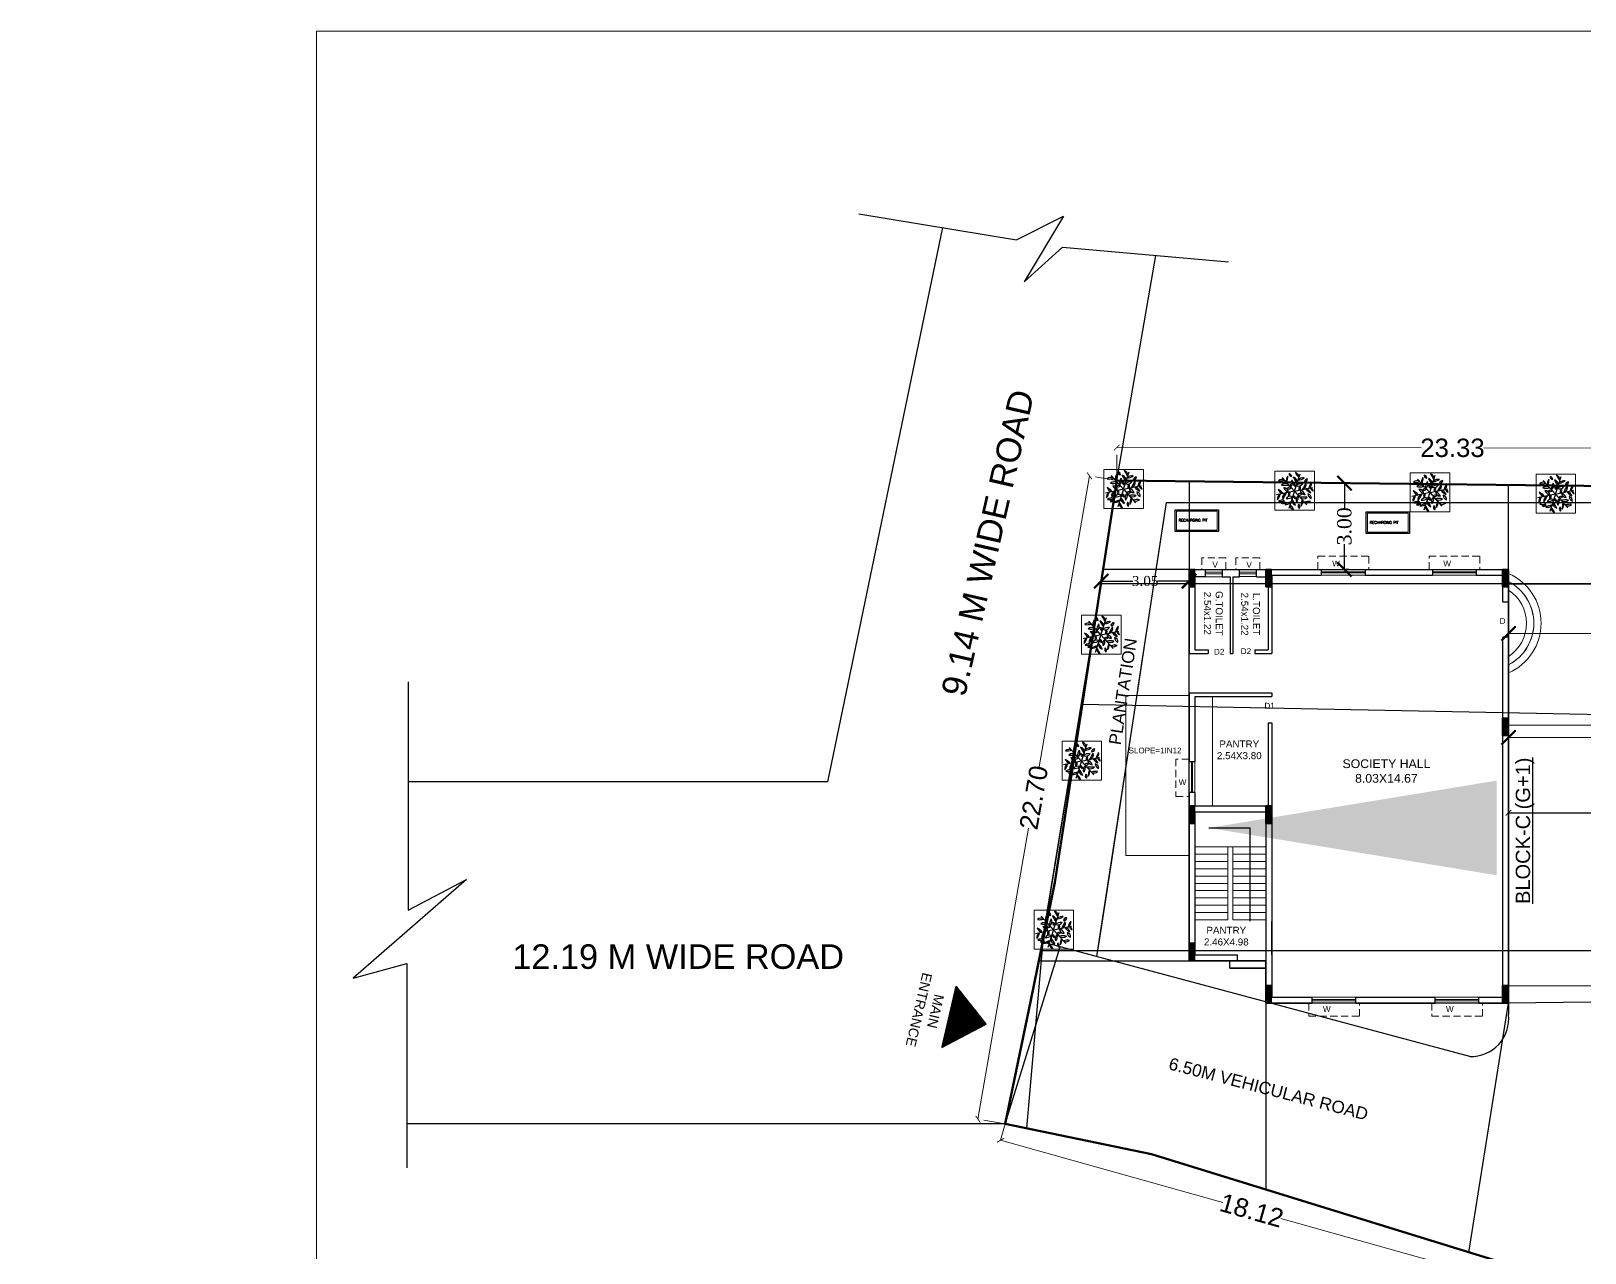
# Model space of a CAD drawing. Header units: metres. Extents: x 0 to 63445, y 32361 to 32804.
# Drawn here: x 62924 to 62978, y 32762 to 32804.5 of the extents above; entities that cross this region are included whole.
import ezdxf

# ---------------------------------------------------------------- set-up
doc = ezdxf.new("R2010")
doc.units = ezdxf.units.M
doc.header["$MEASUREMENT"] = 0
doc.header["$PDMODE"] = 34
doc.header["$PDSIZE"] = -10
for name, pattern in [('CONTINULUS', [0]), ('DASHED2', [0.375, 0.25, -0.125]), ('HIDDEN', [9.525, 6.35, -3.175])]:
    doc.linetypes.add(name, pattern=pattern)
doc.layers.get('0').update_dxf_attribs({"lineweight": 25})
for name, color, linetype, plot in [('BLK_1_LVL_0_SIDE_SETBACK1', 171, 'Continuous', False), ('BLK_2_LVL_0_SIDE_SETBACK1', 171, 'Continuous', False), ('BLK_3_COVERED_AREA', 140, 'Continuous', False), ('BLK_3_LVL_0_BLDG_FOOT_PRINT', 14, 'Continuous', False), ('BLK_3_LVL_0_FRONT_SETBACK', 2, 'Continuous', False), ('BLK_3_LVL_0_REAR_SETBACK', 11, 'Continuous', False), ('BLK_3_LVL_0_SIDE_SETBACK1', 171, 'Continuous', False), ('SITE_COMPONENTS', 7, 'Continuous', False)]:
    doc.layers.add(name, color=color, linetype=linetype, plot=plot)
for name, color, linetype, lineweight in [('BLK_1_PLANTATION_GREENSTRIP', 7, 'Continuous', 0), ('BLK_3_DA_RAMP_1', 7, 'Continuous', 0), ('BLK_3_FIRE_TENDER_MOVEMENT', 7, 'Continuous', 0), ('COLUMN', 1, 'Continuous', 30), ('DIM', 56, 'Continuous', 20), ('DIMENSION', 3, 'Continuous', 18), ('DIST_BETWEEN_BLK_1_BLK_3', 7, 'Continuous', 0), ('DIST_BETWEEN_BLK_2_BLK_3', 7, 'Continuous', 0), ('elev', 252, 'Continuous', 20), ('ELEVATION', 142, 'Continuous', 9), ('FUR', 32, 'Continuous', 15), ('PLANTATION_TREECOVER', 7, 'Continuous', 0), ('PLOT_BOUNDARY', 3, 'Continuous', 30), ('site', 15, 'Continuous', 50), ('STEPS', 114, 'Continuous', 20), ('TEXT-2', 65, 'Continuous', 18), ('wall', 7, 'Continuous', 30), ('window', 154, 'Continuous', 9)]:
    doc.layers.add(name, color=color, linetype=linetype, lineweight=lineweight)
doc.layers.add('BLK_3_LVL_0_SIDE_SETBACK2', color=7, linetype='Continuous', true_color=0x00cc33, plot=False)
doc.layers.add('text', color=65, linetype='Continuous')
doc.layers.add('TREE', color=94, linetype='Continuous')
doc.styles.add('6COMP', font='romant.shx')
doc.styles.add('Arial', font='arial.ttf', dxfattribs={"height": 0.2})
doc.styles.add('AutoDCRFont', font='arial.ttf')
doc.styles.add('small int', font='arial.ttf', dxfattribs={"height": 18})
doc.styles.get("Standard").update_dxf_attribs({"font": 'arial.ttf', "height": 0.4})
doc.styles.add('TNR', font='times.ttf', dxfattribs={"height": 0.5})
doc.dimstyles.new('ARCHANA', dxfattribs={"dimscale": 0, "dimtxt": 0.5, "dimasz": 0.5, "dimexe": 0, "dimexo": 0, "dimgap": 0, "dimtad": 0, "dimzin": 0, "dimdsep": 46, "dimtxsty": 'TNR', "dimblk": 'ARCHTICK', "dimcen": 0.09, "dimclrd": 36, "dimclre": 36, "dimclrt": 7, "dimadec": 0, "dimazin": 0, "dimtfac": 1, "dimtofl": 0, "dimtmove": 0, "dimatfit": 3, "dimldrblk": 'ARCHTICK', "dimfxl": 1, "dimfrac": 2, "dimtolj": 1, "dimtzin": 0, "dimlwd": -1, "dimlwe": -1, "dimarcsym": 0})
doc.dimstyles.new('STD', dxfattribs={"dimtxt": 10, "dimasz": 10, "dimexe": 0, "dimexo": 0, "dimgap": 0.09, "dimtad": 0, "dimdec": 0, "dimzin": 0, "dimdsep": 46, "dimlunit": 4, "dimtxsty": 'small int', "dimcen": 0.09, "dimclrd": 75, "dimclre": 75, "dimadec": 0, "dimazin": 0, "dimtfac": 1, "dimtdec": 0, "dimtofl": 0, "dimtmove": 0, "dimatfit": 3, "dimfxl": 1, "dimtolj": 1, "dimtzin": 0, "dimarcsym": 0})

# ---------------------------------------------------------------- blocks, each defined once
blk = doc.blocks.new('_ArchTick')
at = {"color": 0, "linetype": 'ByBlock', "const_width": 0.15}
blk.add_lwpolyline([(-0.5, -0.5), (0.5, 0.5)], dxfattribs=at)
blk = doc.blocks.new('*D55')
at = {"layer": 'Defpoints', "color": 0, "ltscale": 0.5, "transparency": 16777216}
for p in [(62969.633, 32788.757), (62969.784, 32788.757), (62969.784, 32785.76)]:
    blk.add_point(p, dxfattribs=at)
at = {"layer": 'wall', "color": 36, "ltscale": 0.5, "transparency": 16777216}
for p, q in [((62969.784, 32788.757), (62969.633, 32788.757)), ((62969.633, 32788.757), (62969.633, 32787.876)), ((62969.633, 32785.76), (62969.633, 32786.641)), ((62969.784, 32785.76), (62969.633, 32785.76))]:
    blk.add_line(p, q, dxfattribs=at)
at = {"layer": 'wall', "color": 36, "ltscale": 0.5, "transparency": 16777216, "xscale": 0.5, "yscale": 0.5, "zscale": 0.5}
for p, rotation in [((62969.633, 32788.757), 90), ((62969.633, 32785.76), 270)]:
    blk.add_blockref('_ArchTick', p, dxfattribs=dict(at, rotation=rotation))
at = {"layer": 'wall', "color": 7, "ltscale": 0.5, "transparency": 16777216, "insert": (62969.633, 32787.259), "char_height": 0.5, "attachment_point": 5, "rotation": 90, "style": 'TNR'}
blk.add_mtext('\\A1;3.00', dxfattribs=at)
blk = doc.blocks.new('*D56')
at = {"layer": 'Defpoints', "color": 0, "ltscale": 0.5, "transparency": 16777216}
for p in [(62964.234, 32785.76), (62961.184, 32785.354), (62961.184, 32785.354)]:
    blk.add_point(p, dxfattribs=at)
at = {"layer": 'wall', "color": 36, "ltscale": 0.5, "transparency": 16777216}
for p, q in [((62964.234, 32785.76), (62964.234, 32785.354)), ((62961.184, 32785.354), (62962.284, 32785.354)), ((62964.234, 32785.354), (62963.134, 32785.354))]:
    blk.add_line(p, q, dxfattribs=at)
at = {"layer": 'wall', "color": 36, "ltscale": 0.5, "transparency": 16777216, "xscale": 0.5, "yscale": 0.5, "zscale": 0.5, "rotation": 180}
blk.add_blockref('_ArchTick', (62961.184, 32785.354), dxfattribs=at)
at = {"layer": 'wall', "color": 36, "ltscale": 0.5, "transparency": 16777216, "xscale": 0.5, "yscale": 0.5, "zscale": 0.5}
blk.add_blockref('_ArchTick', (62964.234, 32785.354), dxfattribs=at)
at = {"layer": 'wall', "color": 7, "ltscale": 0.5, "transparency": 16777216, "insert": (62962.709, 32785.354), "char_height": 0.5, "attachment_point": 5, "style": 'TNR'}
blk.add_mtext('\\A1;{\\H0.7x;3.05}', dxfattribs=at)
blk = doc.blocks.new('*D61')
at = {"layer": 'Defpoints', "color": 0, "ltscale": 0.5, "transparency": 16777216}
for p in [(62975.334, 32777.303), (62975.334, 32776.576), (62983.365, 32776.576)]:
    blk.add_point(p, dxfattribs=at)
at = {"layer": 'wall', "color": 36, "ltscale": 0.5, "transparency": 16777216}
for p, q in [((62975.334, 32776.576), (62975.334, 32777.303)), ((62975.334, 32777.303), (62978.757, 32777.303)), ((62983.365, 32777.303), (62979.943, 32777.303)), ((62983.365, 32776.576), (62983.365, 32777.303))]:
    blk.add_line(p, q, dxfattribs=at)
at = {"layer": 'wall', "color": 36, "ltscale": 0.5, "transparency": 16777216, "xscale": 0.2, "yscale": 0.2, "zscale": 0.2, "rotation": 180}
blk.add_blockref('_ArchTick', (62975.334, 32777.303), dxfattribs=at)
at = {"layer": 'wall', "color": 36, "ltscale": 0.5, "transparency": 16777216, "xscale": 0.2, "yscale": 0.2, "zscale": 0.2}
blk.add_blockref('_ArchTick', (62983.365, 32777.303), dxfattribs=at)
at = {"layer": 'wall', "color": 7, "ltscale": 0.5, "transparency": 16777216, "insert": (62979.35, 32777.303), "char_height": 0.5, "attachment_point": 5, "style": 'TNR'}
blk.add_mtext('\\A1;8.03', dxfattribs=at)
blk = doc.blocks.new('*D63')
at = {"layer": 'Defpoints', "color": 0, "linetype": 'HIDDEN', "ltscale": 3, "transparency": 16777216}
for p in [(62961.72, 32788.846), (62956.9, 32766.648), (62957.842, 32766.484)]:
    blk.add_point(p, dxfattribs=at)
at = {"layer": 'DIM', "ltscale": 3, "transparency": 16777216}
for p, q in [((62960.778, 32789.009), (62959.024, 32778.897)), ((62956.9, 32766.648), (62958.654, 32776.76))]:
    blk.add_line(p, q, dxfattribs=at)
at = {"layer": 'DIM', "color": 36, "linetype": 'DASHED2', "ltscale": 3, "transparency": 16777216}
for p, q in [((62961.72, 32788.846), (62960.778, 32789.009)), ((62957.842, 32766.484), (62956.9, 32766.648))]:
    blk.add_line(p, q, dxfattribs=at)
at = {"layer": 'DIM', "linetype": 'HIDDEN', "ltscale": 3, "transparency": 16777216, "xscale": 0.2, "yscale": 0.2, "zscale": 0.2}
for p, rotation in [((62960.778, 32789.009), 80.1633815072393), ((62956.9, 32766.648), 260.1633815072393)]:
    blk.add_blockref('_ArchTick', p, dxfattribs=dict(at, rotation=rotation))
at = {"layer": 'DIM', "linetype": 'HIDDEN', "ltscale": 3, "transparency": 16777216, "insert": (62958.839, 32777.829), "char_height": 0.4, "attachment_point": 5, "rotation": 80.1634}
blk.add_mtext('\\A1;{\\H1.6x;22.70}', dxfattribs=at)
blk = doc.blocks.new('*D64')
at = {"layer": 'Defpoints', "color": 0, "linetype": 'HIDDEN', "ltscale": 3, "transparency": 16777216}
for p in [(62957.842, 32766.484), (62975.295, 32761.602), (62975.136, 32761.032)]:
    blk.add_point(p, dxfattribs=at)
at = {"layer": 'DIM', "color": 36, "linetype": 'DASHED2', "ltscale": 3, "transparency": 16777216}
for p, q in [((62957.842, 32766.484), (62957.683, 32765.915)), ((62975.295, 32761.602), (62975.136, 32761.032))]:
    blk.add_line(p, q, dxfattribs=at)
at = {"layer": 'DIM', "ltscale": 3, "transparency": 16777216}
for p, q in [((62957.683, 32765.915), (62965.402, 32763.756)), ((62975.136, 32761.032), (62967.417, 32763.192))]:
    blk.add_line(p, q, dxfattribs=at)
at = {"layer": 'DIM', "linetype": 'HIDDEN', "ltscale": 3, "transparency": 16777216, "xscale": 0.2, "yscale": 0.2, "zscale": 0.2}
for p, rotation in [((62957.683, 32765.915), 164.3714113510337), ((62975.136, 32761.032), 344.3714113510337)]:
    blk.add_blockref('_ArchTick', p, dxfattribs=dict(at, rotation=rotation))
at = {"layer": 'DIM', "linetype": 'HIDDEN', "ltscale": 3, "transparency": 16777216, "insert": (62966.409, 32763.474), "char_height": 0.4, "attachment_point": 5, "rotation": 344.3714}
blk.add_mtext('\\A1;{\\H1.6x;18.12}', dxfattribs=at)
blk = doc.blocks.new('*D79')
at = {"layer": 'Defpoints', "color": 0, "linetype": 'HIDDEN', "ltscale": 3, "transparency": 16777216}
for p in [(62961.721, 32789.995), (62961.72, 32788.846), (62985.049, 32788.589)]:
    blk.add_point(p, dxfattribs=at)
at = {"layer": 'DIM', "color": 36, "linetype": 'DASHED2', "ltscale": 3, "transparency": 16777216}
for p, q in [((62961.72, 32788.995), (62961.721, 32789.995)), ((62985.05, 32788.972), (62985.051, 32789.972))]:
    blk.add_line(p, q, dxfattribs=at)
at = {"layer": 'DIM', "ltscale": 3, "transparency": 16777216}
for p, q in [((62961.721, 32789.995), (62972.3, 32789.985)), ((62985.051, 32789.972), (62974.471, 32789.983))]:
    blk.add_line(p, q, dxfattribs=at)
at = {"layer": 'DIM', "linetype": 'HIDDEN', "ltscale": 3, "transparency": 16777216, "xscale": 0.2, "yscale": 0.2, "zscale": 0.2}
for p, rotation in [((62961.721, 32789.995), 179.9424950287205), ((62985.051, 32789.972), 359.9424950287206)]:
    blk.add_blockref('_ArchTick', p, dxfattribs=dict(at, rotation=rotation))
at = {"layer": 'DIM', "linetype": 'HIDDEN', "ltscale": 3, "transparency": 16777216, "insert": (62973.386, 32789.984), "char_height": 0.4, "attachment_point": 5, "rotation": 359.9425}
blk.add_mtext('\\A1;{\\H1.6x;23.33}', dxfattribs=at)
blk = doc.blocks.new('A$C7D115503')
at = {"layer": 'COLUMN', "ltscale": 3}
h = blk.add_hatch(dxfattribs=at)
h.set_pattern_fill('ANSI31', color=256, style=0)
h.paths.add_polyline_path([(-14.4, -11.6), (-6.4, -11.6), (-6.4, 12.4), (-14.4, 12.4)])
at = {"layer": 'COLUMN', "ltscale": 0.05}
for p, q in [((-14.4, 12.4), (-6.4, 12.4)), ((-14.4, 12.4), (-14.4, -11.6)), ((-6.4, 12.4), (-6.4, -11.6)), ((-6.4, -11.6), (-14.4, -11.6))]:
    blk.add_line(p, q, dxfattribs=at)
blk = doc.blocks.new('A$C6F0F3F3F')
at = {"layer": 'TREE'}
for points in [[(11.43, 11.79, 0), (3.61, 20.47, 0)], [(11.43, 11.79, 0), (15.03, 22.9, 0)], [(11.43, 11.79, 0), (0, 9.36, 0)], [(11.43, 11.79, 0), (7.82, 0.68, 0)], [(11.43, 11.79, 0), (22.85, 14.22, 0)], [(11.43, 11.79, 0), (19.25, 3.11, 0)]]:
    blk.add_polyline3d(points, dxfattribs=at)
for centre, radius, start, end in [((11.12, 18.41), 4.91, 143.35211, 190.99654), ((-1.26, 20.59), 8.47, 338.19701, 5.08663), ((9.76, 22.83), 1.77, 176.54268, 264.47225), ((7.67, 21.03), 1.93, 0.90767, 80.10727), ((27.78, 28.31), 18.68, 203.81129, 217.50029), ((9.89, 17.6), 3.27, 347.27018, 75.71881), ((19.33, 26.48), 7.79, 200.38785, 229.06321), ((11.02, 20.65), 3.28, 359.75003, 72.04971), ((17.01, 15.37), 4.91, 83.35211, 130.99654), ((12.71, 27.17), 8.47, 278.19701, 305.08663), ((-2.54, 5.21), 8.47, 38.19701, 65.08663), ((5.54, 14.84), 4.91, 203.35211, 250.99654), ((3.43, 16), 3.28, 59.75003, 132.04971), ((2.53, 26.11), 7.79, 260.38785, 289.06321), ((5.62, 13.36), 3.27, 47.27018, 135.71881), ((5.3, 34.22), 18.68, 263.81129, 277.50029), ((7.16, 7.55), 3.27, 107.27018, 195.71881), ((-11.06, 17.69), 18.68, 323.81129, 337.50029), ((4.56, 10.87), 3.18, 2.47293, 88.61454), ((10.27, 16.69), 6.23, 205.15265, 245.93482), ((8.46, 12.36), 1.93, 60.90767, 140.10727), ((7.95, 15.07), 1.77, 236.54268, 324.47225), ((9.45, 9.5), 1.93, 120.90767, 200.10727), ((6.85, 10.42), 1.77, 296.54268, 24.47225), ((15.09, 15.24), 6.23, 145.15265, 185.93482), ((7.19, 17.28), 3.18, 302.47293, 28.61454), ((12.53, 16.44), 1.77, 176.54268, 264.47225), ((10.44, 14.65), 1.93, 0.90767, 80.10727), ((16.25, 10.34), 6.23, 85.15265, 125.93482), ((14.06, 18.2), 3.18, 242.47293, 328.61454), ((14.9, 8.51), 1.77, 56.54268, 144.47225), ((14.4, 11.22), 1.93, 240.90767, 320.10727), ((16.01, 13.16), 1.77, 116.54268, 204.47225), ((13.41, 14.08), 1.93, 300.90767, 20.10727), ((12.58, 6.89), 6.23, 25.15265, 65.93482), ((18.29, 12.71), 3.18, 182.47293, 268.61454), ((15.69, 16.03), 3.27, 287.27018, 15.71881), ((33.91, 5.89), 18.68, 143.81129, 157.50029), ((17.97, 19.6), 1.81, 262.86392, 358.57818), ((19.84, 17.43), 2.13, 91.70154, 169.74057), ((25.39, 18.37), 8.47, 218.19701, 245.08663), ((17.32, 8.74), 4.91, 23.35211, 70.99654), ((19.55, 7.58), 2.59, 350.70899, 79.10644), ((23.1, 10.05), 3.05, 178.65709, 251.15834), ((28.28, 12.33), 7.79, 140.38785, 169.06321), ((19.07, 16.61), 3.28, 299.75003, 12.04971), ((24.57, 14.82), 3.16, 196.02384, 246.01087), ((20.58, 11.34), 2.77, 12.22333, 69.81138), ((3.95, 7.01), 3.28, 119.75003, 192.04971), ((-5.26, 11.29), 7.79, 320.38785, 349.06321), ((3.55, 2.89), 3.28, 59.75003, 132.04971), ((2.66, 13), 7.79, 260.38785, 289.06321), ((4.95, 1.52), 3.16, 76.02384, 126.01087), ((3.94, 6.72), 2.77, 252.22333, 309.81138), ((10.14, -3.59), 8.47, 98.19701, 125.08663), ((5.84, 8.21), 4.91, 263.35211, 310.99654), ((8.79, 5.38), 3.18, 62.47293, 148.61454), ((6.61, 13.24), 6.23, 265.15265, 305.93482), ((11.84, 3.12), 3.28, 179.75003, 252.04971), ((3.53, -2.71), 7.79, 20.38785, 49.06321), ((12.97, 5.98), 3.27, 167.27018, 255.71881), ((-4.93, -4.73), 18.68, 23.81129, 37.50029), ((10.32, 7.14), 1.77, 356.54268, 84.47225), ((12.42, 8.93), 1.93, 180.90767, 260.10727), ((15.66, 6.3), 3.18, 122.47293, 208.61454), ((7.76, 8.34), 6.23, 325.15265, 5.93482), ((15.58, 2.45), 1.81, 142.86392, 238.57818), ((12.76, 1.91), 2.13, 331.70154, 49.74057), ((17.23, 10.22), 3.27, 227.27018, 315.71881), ((17.56, -10.64), 18.68, 83.81129, 97.50029), ((24.11, 2.99), 8.47, 158.19701, 185.08663), ((11.73, 5.17), 4.91, 323.35211, 10.99654), ((19.43, 7.58), 3.28, 239.75003, 312.04971), ((20.32, -2.53), 7.79, 80.38785, 109.06321)]:
    blk.add_arc(centre, radius, start, end, dxfattribs=at)
blk = doc.blocks.new('A$C07C01A8C')
at = {"color": 8}
for points in [[(0, 0), (1.5, 0), (1.5, 0.75), (0, 0.75)], [(0.046, 0.046), (1.454, 0.046), (1.454, 0.704), (0.046, 0.704)]]:
    blk.add_lwpolyline(points, close=True, dxfattribs=at)
at = {"layer": 'text', "linetype": 'Continuous', "ltscale": 0.4, "style": '6COMP'}
blk.add_text('RECHARGING PIT', height=0.0913, dxfattribs=at).set_placement((0.122, 0.341))
blk = doc.blocks.new('*D172')
at = {"layer": 'Defpoints', "color": 0, "ltscale": 3, "transparency": 16777216}
for p in [(20.474, 32785.26), (63119.861, 32785.26), (19.643, 32772.509)]:
    blk.add_point(p, dxfattribs=at)
at = {"layer": 'DIM', "ltscale": 3, "transparency": 16777216}
for p, q in [((25.474, 32785.26), (20.474, 32785.26)), ((20.474, 32785.26), (20.474, 32779.279)), ((20.474, 32772.509), (20.474, 32778.49)), ((19.643, 32772.509), (20.474, 32772.509))]:
    blk.add_line(p, q, dxfattribs=at)
at = {"layer": 'DIM', "ltscale": 3, "transparency": 16777216, "xscale": 0.05, "yscale": 0.05, "zscale": 0.05}
for p, rotation in [((20.474, 32785.26), 90), ((20.474, 32772.509), 270)]:
    blk.add_blockref('_ArchTick', p, dxfattribs=dict(at, rotation=rotation))
at = {"layer": 'DIM', "color": 7, "ltscale": 3, "transparency": 16777216, "insert": (20.474, 32778.885), "char_height": 0.4, "attachment_point": 5, "rotation": 90}
blk.add_mtext('\\A1;{\\H0.6x;12.75}', dxfattribs=at)
blk = doc.blocks.new('*D358')
at = {"layer": 'Defpoints', "color": 0, "ltscale": 0.5, "transparency": 16777216}
for p in [(62975.334, 32779.919), (62983.365, 32776.884), (62975.334, 32775.896)]:
    blk.add_point(p, dxfattribs=at)
at = {"layer": 'DIST_BETWEEN_BLK_1_BLK_3', "color": 36, "ltscale": 0.5, "transparency": 16777216}
for p, q in [((62975.334, 32775.896), (62975.334, 32779.919)), ((62975.334, 32779.919), (62978.757, 32779.919)), ((62983.365, 32779.919), (62979.943, 32779.919)), ((62983.365, 32776.884), (62983.365, 32779.919))]:
    blk.add_line(p, q, dxfattribs=at)
at = {"layer": 'DIST_BETWEEN_BLK_1_BLK_3', "color": 36, "ltscale": 0.5, "transparency": 16777216, "xscale": 0.5, "yscale": 0.5, "zscale": 0.5, "rotation": 180}
blk.add_blockref('_ArchTick', (62975.334, 32779.919), dxfattribs=at)
at = {"layer": 'DIST_BETWEEN_BLK_1_BLK_3', "color": 36, "ltscale": 0.5, "transparency": 16777216, "xscale": 0.5, "yscale": 0.5, "zscale": 0.5}
blk.add_blockref('_ArchTick', (62983.365, 32779.919), dxfattribs=at)
at = {"layer": 'DIST_BETWEEN_BLK_1_BLK_3', "color": 7, "ltscale": 0.5, "transparency": 16777216, "insert": (62979.35, 32779.919), "char_height": 0.5, "attachment_point": 5, "style": 'TNR'}
blk.add_mtext('\\A1;8.03', dxfattribs=at)
blk = doc.blocks.new('*D480')
at = {"layer": 'Defpoints', "color": 0, "ltscale": 0.5, "transparency": 16777216}
for p in [(63099.867, 32783.536), (62975.334, 32781.958), (63099.867, 32781.958)]:
    blk.add_point(p, dxfattribs=at)
at = {"layer": 'DIST_BETWEEN_BLK_2_BLK_3', "color": 36, "ltscale": 0.5, "transparency": 16777216}
for p, q in [((62975.334, 32781.958), (62975.334, 32783.536)), ((62975.334, 32783.536), (63036.66, 32783.536)), ((63099.867, 32783.536), (63038.542, 32783.536)), ((63099.867, 32781.958), (63099.867, 32783.536))]:
    blk.add_line(p, q, dxfattribs=at)
at = {"layer": 'DIST_BETWEEN_BLK_2_BLK_3', "color": 36, "ltscale": 0.5, "transparency": 16777216, "xscale": 0.5, "yscale": 0.5, "zscale": 0.5, "rotation": 180}
blk.add_blockref('_ArchTick', (62975.334, 32783.536), dxfattribs=at)
at = {"layer": 'DIST_BETWEEN_BLK_2_BLK_3', "color": 36, "ltscale": 0.5, "transparency": 16777216, "xscale": 0.5, "yscale": 0.5, "zscale": 0.5}
blk.add_blockref('_ArchTick', (63099.867, 32783.536), dxfattribs=at)
at = {"layer": 'DIST_BETWEEN_BLK_2_BLK_3', "color": 7, "ltscale": 0.5, "transparency": 16777216, "insert": (63037.601, 32783.536), "char_height": 0.5, "attachment_point": 5, "style": 'TNR'}
blk.add_mtext('\\A1;124.53', dxfattribs=at)
blk = doc.blocks.new('*D900')
at = {"layer": 'Defpoints', "color": 0, "ltscale": 3, "transparency": 16777216}
for p in [(0.832, 32781.665), (63266.619, 32781.665), (0, 32768.914)]:
    blk.add_point(p, dxfattribs=at)
at = {"layer": 'DIM', "ltscale": 3, "transparency": 16777216}
for p, q in [((5.832, 32781.665), (0.832, 32781.665)), ((0.832, 32781.665), (0.832, 32775.684)), ((0.832, 32768.914), (0.832, 32774.895)), ((0, 32768.914), (0.832, 32768.914))]:
    blk.add_line(p, q, dxfattribs=at)
at = {"layer": 'DIM', "ltscale": 3, "transparency": 16777216, "xscale": 0.05, "yscale": 0.05, "zscale": 0.05}
for p, rotation in [((0.832, 32781.665), 90), ((0.832, 32768.914), 270)]:
    blk.add_blockref('_ArchTick', p, dxfattribs=dict(at, rotation=rotation))
at = {"layer": 'DIM', "color": 7, "ltscale": 3, "transparency": 16777216, "insert": (0.832, 32775.289), "char_height": 0.4, "attachment_point": 5, "rotation": 90}
blk.add_mtext('\\A1;{\\H0.6x;12.75}', dxfattribs=at)
blk = doc.blocks.new('*D905')
at = {"layer": 'Defpoints', "color": 0, "ltscale": 3, "transparency": 16777216}
for p in [(0.832, 32800.914), (63266.308, 32800.914), (0, 32788.163)]:
    blk.add_point(p, dxfattribs=at)
at = {"layer": 'DIM', "ltscale": 3, "transparency": 16777216}
for p, q in [((5.832, 32800.914), (0.832, 32800.914)), ((0.832, 32800.914), (0.832, 32794.933)), ((0.832, 32788.163), (0.832, 32794.144)), ((0, 32788.163), (0.832, 32788.163))]:
    blk.add_line(p, q, dxfattribs=at)
at = {"layer": 'DIM', "ltscale": 3, "transparency": 16777216, "xscale": 0.05, "yscale": 0.05, "zscale": 0.05}
for p, rotation in [((0.832, 32800.914), 90), ((0.832, 32788.163), 270)]:
    blk.add_blockref('_ArchTick', p, dxfattribs=dict(at, rotation=rotation))
at = {"layer": 'DIM', "color": 7, "ltscale": 3, "transparency": 16777216, "insert": (0.832, 32794.538), "char_height": 0.4, "attachment_point": 5, "rotation": 90}
blk.add_mtext('\\A1;{\\H0.6x;12.75}', dxfattribs=at)

msp = doc.modelspace()

# ---------------------------------------------------------------- hatches: boundary and pattern name
at = {"layer": 'wall', "ltscale": 0.05}
h = msp.add_hatch(dxfattribs=at)
h.set_pattern_fill('ANSI31', color=256, scale=1.009712, angle=-103.04395, style=0)
h.set_pattern_definition([(301.95605473, (65157.7991127, 40412.6290006), (0.0026771710079, 0.00167002836), [])])
h.paths.add_polyline_path([(62957.1899, 32769.951), (62956.1404, 32771.2738), (62956.1366, 32771.2574), (62955.6466, 32769.1422)])

# ---------------------------------------------------------------- linework, layer by layer
at = {"layer": 'BLK_1_LVL_0_SIDE_SETBACK1', "color": 171}
msp.add_lwpolyline([(62975.2952, 32761.6021), (62974.4707, 32758.6124), (62984.4846, 32758.3753), (62984.4846, 32759.9842), (62983.875, 32759.9842), (62983.875, 32761.8342), (62983.3654, 32761.8342), (62983.3654, 32775.3087), (62983.3654, 32777.1339), (62983.875, 32777.1339), (62983.875, 32778.9839), (62984.4846, 32778.9839), (62984.4846, 32780.5928), (62960.5256, 32781.0669), (62959.6416, 32775.3087), (62957.8425, 32766.4844), (62962.9238, 32765.4353), (62975.2952, 32761.6021)], close=True, dxfattribs=at)
at = {"layer": 'BLK_1_PLANTATION_GREENSTRIP', "ltscale": 0.5}
msp.add_lwpolyline([(62978.5189, 32788.0898), (62974.2449, 32788.0898), (62970.9749, 32788.0898), (62968.7664, 32788.0898), (62965.6623, 32788.0898), (62963.4539, 32788.0898), (62963.198, 32786.4225), (62962.8398, 32784.0893), (62962.4309, 32781.3953), (62961.9802, 32778.4592), (62961.5125, 32775.4127), (62961.1106, 32772.7948), (62961.0343, 32772.2979), (62959.1472, 32772.8038), (62959.6683, 32775.4822), (62960.056, 32778.0081), (62960.4345, 32780.4738), (62960.7434, 32782.4856), (62961.0656, 32784.585), (62961.4367, 32787.0023), (62961.7158, 32788.8205), (62961.7198, 32788.846), (62961.7198, 32788.846), (62964.7528, 32788.8126), (62971.1476, 32788.7421), (62976.2442, 32788.6858), (62979.7007, 32788.6477)], dxfattribs=at)
at = {"layer": 'BLK_2_LVL_0_SIDE_SETBACK1', "ltscale": 0.5}
msp.add_lwpolyline([(63102.9661, 32772.5092), (63102.9661, 32777.9703), (63101.4559, 32777.9703), (63101.4559, 32779.6976), (63099.8672, 32779.6976), (63099.8672, 32785.2604), (62961.1693, 32785.2604), (62959.0864, 32772.5092), (63102.9661, 32772.5092)], close=True, dxfattribs=at)
at = {"layer": 'BLK_3_COVERED_AREA'}
msp.add_lwpolyline([(62964.2343, 32785.76), (62975.3344, 32785.76), (62975.3344, 32770.6808), (62966.9013, 32770.6808), (62966.9014, 32771.9), (62965.6513, 32771.9), (62965.6513, 32772.154), (62964.2343, 32772.154), (62964.2343, 32785.76)], close=True, dxfattribs=at)
at = {"layer": 'BLK_3_DA_RAMP_1', "linetype": 'Continuous'}
msp.add_lwpolyline([(62962.0351, 32781.3816), (62964.2343, 32781.3816), (62964.2343, 32775.8161), (62962.0351, 32775.8161)], close=True, dxfattribs=at)
at = {"layer": 'BLK_3_FIRE_TENDER_MOVEMENT', "color": 7, "ltscale": 0.5}
msp.add_lwpolyline([(62983.3654, 32780.343), (62975.3344, 32780.343), (62975.3344, 32771.2798), (62983.3654, 32771.2798)], close=True, dxfattribs=at)
at = {"layer": 'BLK_3_LVL_0_BLDG_FOOT_PRINT', "color": 14}
msp.add_lwpolyline([(62964.2343, 32785.76), (62975.3344, 32785.76), (62975.3344, 32770.6808), (62966.9013, 32770.6808), (62966.9013, 32771.9), (62965.6512, 32771.9), (62965.6512, 32772.154), (62964.2343, 32772.154), (62964.2343, 32785.76)], close=True, dxfattribs=at)
at = {"layer": 'BLK_3_LVL_0_FRONT_SETBACK', "ltscale": 0.5}
msp.add_lwpolyline([(62966.9013, 32770.6808), (62966.9011, 32764.2029), (62973.954, 32762.0176), (62975.3344, 32770.6808), (62966.9013, 32770.6808)], close=True, dxfattribs=at)
at = {"layer": 'BLK_3_LVL_0_REAR_SETBACK', "ltscale": 0.5}
msp.add_lwpolyline([(62975.3344, 32785.76), (62975.3344, 32788.6959), (62964.2342, 32788.8183), (62964.2343, 32785.76), (62975.3344, 32785.76)], close=True, dxfattribs=at)
at = {"layer": 'BLK_3_LVL_0_SIDE_SETBACK1', "ltscale": 0.5}
msp.add_lwpolyline([(62964.2343, 32785.76), (62961.246, 32785.76), (62959.0131, 32772.1543), (62964.2343, 32772.154), (62964.2343, 32785.76)], close=True, dxfattribs=at)
at = {"layer": 'BLK_3_LVL_0_SIDE_SETBACK2', "ltscale": 0.5}
msp.add_lwpolyline([(62975.3344, 32785.2604), (63123.3638, 32785.2604), (63125.8956, 32772.5078), (62975.3344, 32770.6808), (62975.3344, 32785.2604)], close=True, dxfattribs=at)
at = {"layer": 'elev'}
msp.add_line((62965.0471, 32781.3403), (62965.0471, 32777.539), dxfattribs=at)
at = {"layer": 'ELEVATION', "ltscale": 20}
msp.add_lwpolyline([(62933.9122, 32675.9187), (63155.3584, 32675.9187), (63155.3584, 32804.4763), (62933.9122, 32804.4763)], close=True, dxfattribs=at)
at = {"layer": 'PLANTATION_TREECOVER', "color": 2, "ltscale": 0.5}
for points in [[(62961.2739, 32789.2373), (62962.6468, 32789.2373), (62962.6468, 32787.8808), (62961.2739, 32787.8808)], [(62967.2175, 32789.1718), (62968.5904, 32789.1718), (62968.5904, 32787.8152), (62967.2175, 32787.8152)], [(62971.9169, 32789.1199), (62973.2897, 32789.1199), (62973.2897, 32787.7634), (62971.9169, 32787.7634)], [(62976.2919, 32789.0717), (62977.6647, 32789.0717), (62977.6647, 32787.7152), (62976.2919, 32787.7152)], [(62960.4965, 32784.1726), (62961.8693, 32784.1726), (62961.8693, 32782.8161), (62960.4965, 32782.8161)], [(62959.8231, 32779.7858), (62961.1959, 32779.7858), (62961.1959, 32778.4293), (62959.8231, 32778.4293)], [(62958.8506, 32773.9174), (62960.2234, 32773.9174), (62960.2234, 32772.5609), (62958.8506, 32772.5609)]]:
    msp.add_lwpolyline(points, close=True, dxfattribs=at)
at = {"layer": 'PLOT_BOUNDARY', "linetype": 'CONTINULUS', "ltscale": 0.05}
msp.add_lwpolyline([(62980.8627, 32751.085), (62977.7054, 32751.5805), (62972.7461, 32752.3588), (62975.2952, 32761.6021), (62962.9238, 32765.4353), (62957.8425, 32766.4844), (62959.1531, 32772.8323), (62959.6045, 32775.0666), (62959.95, 32777.3172), (62961.7198, 32788.846), (62961.7198, 32788.846), (62969.8074, 32788.7568), (62975.917, 32788.6894), (62978.8456, 32788.6571)], dxfattribs=at)
at = {"layer": 'site', "lineweight": 60}
msp.add_lwpolyline([(63056.9716, 32749.1523), (63031.4536, 32749.1805), (63015.2506, 32749.1805), (62998.1526, 32749.33), (62989.5683, 32749.7189), (62981.1572, 32751.0388), (62972.7461, 32752.3588), (62973.877, 32757.0249), (62975.2952, 32761.6021), (62968.9659, 32763.5632), (62962.9238, 32765.4353), (62957.8425, 32766.4844), (62958.7306, 32770.7858), (62959.5756, 32774.8788), (62960.6477, 32781.8624), (62961.7198, 32788.846), (62985.0492, 32788.5887), (63006.7382, 32788.5887), (63025.8201, 32788.456), (63038.9275, 32788.5365), (63050.5935, 32788.6172), (63062.2607, 32788.698)], dxfattribs=at)
at = {"layer": 'SITE_COMPONENTS', "color": 1, "linetype": 'CONTINULUS', "ltscale": 0.05}
for points in [[(62963.7538, 32787.8322), (62965.2538, 32787.8322), (62965.2538, 32787.0822), (62963.7538, 32787.0822)], [(62970.3929, 32787.7578), (62971.8929, 32787.7578), (62971.8929, 32787.0078), (62970.3929, 32787.0078)]]:
    msp.add_lwpolyline(points, close=True, dxfattribs=at)
at = {"layer": 'STEPS'}
for p, q in [((62964.4375, 32776.1165), (62966.9013, 32776.1165)), ((62965.5805, 32776.1165), (62965.5805, 32773.5765)), ((62965.7583, 32776.1165), (62965.7583, 32773.5765)), ((62964.4375, 32775.8625), (62965.5805, 32775.8625)), ((62964.4375, 32775.6085), (62965.5805, 32775.6085)), ((62965.7583, 32775.8625), (62966.9013, 32775.8625)), ((62965.7583, 32775.6085), (62966.9013, 32775.6085)), ((62964.4375, 32775.3545), (62965.5805, 32775.3545)), ((62964.4375, 32775.1005), (62965.5805, 32775.1005)), ((62965.7583, 32775.3545), (62966.9013, 32775.3545)), ((62965.7583, 32775.1005), (62966.9013, 32775.1005)), ((62964.4375, 32774.8465), (62965.5805, 32774.8465)), ((62964.4375, 32774.5925), (62965.5805, 32774.5925)), ((62965.7583, 32774.8465), (62966.9013, 32774.8465)), ((62965.7583, 32774.5925), (62966.9013, 32774.5925)), ((62964.4375, 32774.3385), (62965.5805, 32774.3385)), ((62964.4375, 32774.0845), (62965.5805, 32774.0845)), ((62964.4375, 32773.8305), (62965.5805, 32773.8305)), ((62965.7583, 32774.3385), (62966.9013, 32774.3385)), ((62965.7583, 32774.0845), (62966.9013, 32774.0845)), ((62965.7583, 32773.8305), (62966.9013, 32773.8305)), ((62964.4375, 32773.5765), (62965.5805, 32773.5765)), ((62965.7583, 32773.5765), (62966.9013, 32773.5765))]:
    msp.add_line(p, q, dxfattribs=at)
for radius, start, end in [(1.8874, 293.61715, 66.38285), (1.6334, 297.57592, 62.42408), (1.6334, 303.24143, 56.75857), (1.3794, 303.24143, 56.75857)]:
    msp.add_arc((62974.5782, 32783.8901), radius, start, end, dxfattribs=at)
at = {"layer": 'wall', "ltscale": 0.5}
for p, q in [((62952.759, 32798.127), (62958.2404, 32797.2144)), ((62951.6824, 32778.3706), (62955.6751, 32797.6415)), ((62958.2404, 32797.2144), (62959.8667, 32798.0365)), ((62959.8667, 32798.0365), (62958.5021, 32795.759)), ((62958.5021, 32795.759), (62959.8321, 32796.9668)), ((62959.8321, 32796.9668), (62965.6009, 32796.4491)), ((62961.7198, 32788.846), (62963.0773, 32796.6756)), ((62963.4539, 32788.0898), (63046.7116, 32788.0898)), ((62964.2343, 32785.76), (62964.8045, 32785.76)), ((62937.0959, 32781.8466), (62937.0959, 32773.9193)), ((62951.6824, 32778.3706), (62937.0959, 32778.3706)), ((62939.1288, 32774.9757), (62935.1947, 32771.5528)), ((62937.0959, 32773.9193), (62939.1288, 32774.9757)), ((62959.1531, 32772.8323), (62958.5899, 32766.3301)), ((62957.8425, 32766.4844), (62959.757, 32772.6404)), ((62935.1947, 32771.5528), (62937.056, 32772.0599)), ((62937.056, 32772.0599), (62937.056, 32764.9605)), ((62957.8425, 32766.4844), (62937.056, 32766.4844))]:
    msp.add_line(p, q, dxfattribs=at)
at = {"layer": 'wall'}
for p, q in [((62962.4554, 32781.5849), (62963.4539, 32788.0898)), ((62964.2343, 32785.76), (62964.2343, 32782.8389)), ((62965.3016, 32785.76), (62965.9864, 32785.76)), ((62966.1642, 32785.76), (62966.8505, 32785.76)), ((62966.8505, 32785.76), (62968.8282, 32785.76)), ((62970.3522, 32785.76), (62972.6888, 32785.76)), ((62974.2128, 32785.76), (62975.3344, 32785.76)), ((62975.3344, 32784.6264), (62975.3344, 32785.76)), ((62964.4375, 32785.506), (62964.4375, 32782.9659)), ((62965.3942, 32785.506), (62965.6567, 32785.506)), ((62965.6567, 32785.506), (62965.6567, 32782.8389)), ((62965.7583, 32785.506), (62965.7583, 32782.8389)), ((62965.7583, 32785.506), (62965.9888, 32785.506)), ((62966.9775, 32785.506), (62966.9775, 32782.9659)), ((62967.1045, 32785.5568), (62967.1045, 32782.8389)), ((62967.1045, 32785.5568), (62968.8282, 32785.5568)), ((62970.3522, 32785.5568), (62972.6888, 32785.5568)), ((62974.2128, 32785.5568), (62975.1312, 32785.5568)), ((62975.1312, 32784.6264), (62975.1312, 32785.5568)), ((62975.3344, 32784.6264), (62975.1312, 32784.6264)), ((62975.1312, 32770.884), (62975.1312, 32783.4072)), ((62975.3344, 32783.4072), (62975.1312, 32783.4072)), ((62975.3344, 32770.6808), (62975.3344, 32783.4072)), ((62964.2343, 32782.8389), (62964.8947, 32782.8389)), ((62964.4375, 32782.9659), (62964.8947, 32782.9659)), ((62964.8947, 32782.9659), (62964.8947, 32782.8389)), ((62965.6567, 32782.8389), (62965.7583, 32782.8389)), ((62966.5203, 32782.9659), (62966.5203, 32782.8389)), ((62966.5203, 32782.9659), (62966.9775, 32782.9659)), ((62966.5203, 32782.8389), (62967.1045, 32782.8389)), ((62961.0343, 32772.2979), (62962.4554, 32781.5549)), ((62964.2343, 32781.4673), (62967.1045, 32781.4673)), ((62964.2343, 32781.4673), (62964.2343, 32779.0732)), ((62967.1045, 32781.4673), (62967.1045, 32781.3403)), ((62964.4375, 32781.3403), (62964.4375, 32779.0732)), ((62964.4375, 32781.3403), (62967.1045, 32781.3403)), ((62966.9775, 32780.4259), (62966.9775, 32777.539)), ((62966.9775, 32780.4259), (62967.1045, 32780.4259)), ((62967.1045, 32780.4259), (62967.1045, 32770.884)), ((62964.2343, 32778.0063), (62964.2343, 32772.154)), ((62964.4375, 32778.0063), (62964.4375, 32777.539)), ((62964.4375, 32777.539), (62966.9775, 32777.539)), ((62964.4375, 32777.3358), (62964.4375, 32772.3572)), ((62964.4375, 32777.3358), (62966.9013, 32777.3358)), ((62966.9013, 32777.3358), (62966.9013, 32770.6808)), ((62967.1045, 32772.3572), (62967.1045, 32773.5257)), ((62973.985, 32768.8254), (62959.1531, 32772.8023)), ((62964.4375, 32772.3572), (62965.9052, 32772.3572)), ((62965.9052, 32772.3572), (62965.9052, 32772.154)), ((62964.2343, 32772.154), (62964.4375, 32772.154)), ((62964.4375, 32772.154), (62965.9052, 32772.154)), ((62965.6512, 32771.9), (62965.6512, 32772.154)), ((62965.6512, 32771.9), (62966.9013, 32771.9)), ((62965.9052, 32772.154), (62966.9013, 32772.154)), ((62966.9013, 32772.0528), (62966.9013, 32772.0528)), ((62966.9013, 32770.6808), (62968.5067, 32770.6808)), ((62967.1045, 32770.884), (62968.5067, 32770.884)), ((62970.0307, 32770.884), (62972.7818, 32770.884)), ((62970.0307, 32770.6808), (62972.7818, 32770.6808)), ((62974.3058, 32770.884), (62975.1312, 32770.884)), ((62974.3058, 32770.6808), (62975.3344, 32770.6808)), ((62975.3344, 32770.6808), (62975.3344, 32770.286))]:
    msp.add_line(p, q, dxfattribs=at)
at = {"layer": 'wall', "ltscale": 3}
for p, q in [((62964.8045, 32785.506), (62964.8045, 32785.76)), ((62965.3942, 32785.506), (62965.3942, 32785.76)), ((62965.9864, 32785.506), (62965.9864, 32785.76)), ((62966.5762, 32785.506), (62966.5762, 32785.76)), ((62968.8282, 32785.76), (62968.8282, 32785.5568)), ((62970.3522, 32785.76), (62970.3522, 32785.5568)), ((62972.6888, 32785.76), (62972.6888, 32785.5568)), ((62974.2128, 32785.76), (62974.2128, 32785.5568)), ((62964.4375, 32779.0732), (62964.2343, 32779.0732)), ((62964.4375, 32778.0063), (62964.2343, 32778.0063)), ((62968.5067, 32770.6808), (62968.5067, 32770.884)), ((62970.0307, 32770.6808), (62970.0307, 32770.884)), ((62972.7818, 32770.6808), (62972.7818, 32770.884)), ((62974.3058, 32770.6808), (62974.3058, 32770.884))]:
    msp.add_line(p, q, dxfattribs=at)
at = {"layer": 'wall', "ltscale": 0.1}
msp.add_line((62964.8045, 32785.506), (62964.4375, 32785.506), dxfattribs=at)
at = {"layer": 'wall', "ltscale": 0.05}
for p, q in [((62965.3942, 32785.506), (62965.5311, 32785.506)), ((62966.5762, 32785.506), (62966.9775, 32785.506)), ((62956.1366, 32771.2574), (62955.6466, 32769.1422)), ((62956.1404, 32771.2738), (62956.1366, 32771.2574)), ((62957.1899, 32769.951), (62956.1404, 32771.2738)), ((62955.6466, 32769.1422), (62957.1899, 32769.951))]:
    msp.add_line(p, q, dxfattribs=at)
at = {"layer": 'wall'}
for points in [[(62970.3522, 32785.76), (62972.6888, 32785.76)], [(62968.5067, 32770.6808), (62966.9013, 32770.6808), (62966.9013, 32772.154), (62964.2343, 32772.154), (62964.2343, 32778.0063)], [(62972.7818, 32770.6808), (62970.0307, 32770.6808)]]:
    msp.add_lwpolyline(points, dxfattribs=at)
msp.add_arc((62974.028, 32770.1392), 1.3146, 268.12299, 6.41024, dxfattribs=at)
at = {"layer": 'window'}
for p, q in [((62965.3931, 32785.76), (62964.8045, 32785.76)), ((62965.3931, 32785.76), (62965.3942, 32785.76)), ((62966.575, 32785.76), (62965.9864, 32785.76)), ((62966.575, 32785.76), (62966.5762, 32785.76)), ((62970.3522, 32785.76), (62968.8291, 32785.76)), ((62974.2128, 32785.76), (62972.6897, 32785.76)), ((62964.8045, 32785.6601), (62965.3942, 32785.6601)), ((62964.8045, 32785.606), (62965.3942, 32785.606)), ((62964.8045, 32785.5061), (62965.6567, 32785.506)), ((62964.8056, 32785.506), (62964.8068, 32785.506)), ((62965.3931, 32785.6602), (62965.3942, 32785.6602)), ((62965.3931, 32785.606), (62965.3942, 32785.606)), ((62965.3931, 32785.506), (62965.3942, 32785.506)), ((62965.9864, 32785.6601), (62966.5762, 32785.6601)), ((62965.9864, 32785.606), (62966.5762, 32785.606)), ((62966.575, 32785.5105), (62965.9864, 32785.5105)), ((62965.9876, 32785.506), (62965.9888, 32785.506)), ((62966.575, 32785.6602), (62966.5762, 32785.6602)), ((62966.575, 32785.606), (62966.5762, 32785.606)), ((62966.575, 32785.506), (62966.5762, 32785.506)), ((62970.3522, 32785.6801), (62968.8291, 32785.6801)), ((62970.3522, 32785.6368), (62968.8291, 32785.6368)), ((62970.3522, 32785.5568), (62968.8291, 32785.5568)), ((62974.2128, 32785.6801), (62972.6897, 32785.6801)), ((62974.2128, 32785.6368), (62972.6897, 32785.6368)), ((62974.2128, 32785.5568), (62972.6897, 32785.5568)), ((62964.2343, 32778.0116), (62964.2343, 32779.0723)), ((62964.3142, 32778.0116), (62964.3142, 32779.0723)), ((62964.3575, 32778.0116), (62964.3575, 32779.0723)), ((62964.4375, 32778.0063), (62964.4375, 32779.0732)), ((62970.0307, 32770.884), (62968.5076, 32770.884)), ((62970.0307, 32770.804), (62968.5076, 32770.804)), ((62970.0307, 32770.7607), (62968.5076, 32770.7607)), ((62970.0307, 32770.6808), (62968.5076, 32770.6808)), ((62974.3058, 32770.884), (62972.7827, 32770.884)), ((62974.3058, 32770.804), (62972.7827, 32770.804)), ((62974.3058, 32770.7607), (62972.7827, 32770.7607)), ((62974.3058, 32770.6808), (62972.7827, 32770.6808))]:
    msp.add_line(p, q, dxfattribs=at)
at = {"layer": 'window', "color": 8, "linetype": 'DASHED2'}
for points in [[(62965.5094, 32785.76), (62965.5094, 32786.1664), (62964.6754, 32786.1664), (62964.6754, 32785.76)], [(62966.6913, 32785.76), (62966.6913, 32786.1664), (62965.8574, 32786.1664), (62965.8574, 32785.76)], [(62968.7139, 32785.76), (62968.7139, 32786.2172), (62970.4761, 32786.2172), (62970.4761, 32785.76)], [(62972.5745, 32785.76), (62972.5745, 32786.2172), (62974.3367, 32786.2172), (62974.3367, 32785.76)], [(62964.2343, 32779.1669), (62963.777, 32779.1669), (62963.777, 32777.862), (62964.2343, 32777.862)], [(62968.3925, 32770.6808), (62968.3925, 32770.2236), (62970.1546, 32770.2236), (62970.1546, 32770.6808)], [(62972.6675, 32770.6808), (62972.6675, 32770.2236), (62974.4297, 32770.2236), (62974.4297, 32770.6808)]]:
    msp.add_lwpolyline(points, dxfattribs=at)

# ---------------------------------------------------------------- block references
at = {"layer": 'COLUMN', "ltscale": 0.05, "xscale": -0.025400733691282, "yscale": 0.025400733691282, "zscale": 0.025400733691282, "rotation": 180}
for p in [(62964.5991, 32785.4658), (62967.2662, 32785.4658), (62975.496, 32785.4658), (62975.496, 32780.2985), (62964.5991, 32777.2447), (62967.2662, 32777.2447), (62964.5991, 32772.4694), (62967.2662, 32770.9961), (62975.496, 32770.9961)]:
    msp.add_blockref('A$C7D115503', p, dxfattribs=at)
at = {"layer": 'DIMENSION', "ltscale": 3}
for p in [(62963.7539, 32787.0822), (62970.393, 32787.0078)]:
    msp.add_blockref('A$C07C01A8C', p, dxfattribs=at)
at = {"layer": 'FUR', "xscale": 0.0546311990480498, "yscale": 0.0546311990480498, "zscale": 0.0546311990480498}
for p in [(62961.3268, 32787.9023), (62967.2704, 32787.8367), (62971.9698, 32787.7849), (62976.3448, 32787.7366), (62960.5493, 32782.8375), (62959.8759, 32778.4508), (62958.9034, 32772.5823)]:
    msp.add_blockref('A$C6F0F3F3F', p, dxfattribs=at)

# ---------------------------------------------------------------- texts
at = {"layer": 'BLK_3_DA_RAMP_1', "linetype": 'CONTINULUS', "ltscale": 0.05, "insert": (62962.1328, 32779.5649), "char_height": 0.2, "attachment_point": 1, "style": 'Arial'}
msp.add_mtext_dynamic_manual_height_columns('SLOPE=1IN12', width=10.430434, gutter_width=1, heights=[0], dxfattribs=at)
at = {"layer": 'text'}
for s, height, rotation, p in [('%%UBLOCK-C (G+1)', 0.498717, 90, (62976.0832, 32774.129)), (' ENTRANCE', 0.34128, 256.95605, (62955.0087, 32771.8967)), ('MAIN', 0.34128, 256.95605, (62955.3945, 32771.0163))]:
    msp.add_text(s, height=height, rotation=rotation, dxfattribs=at).set_placement(p)
for s, insert, char_height, width, attachment_point, rotation in [('\\pxqc,t23;9.14 M WIDE ROAD', (62960.2889, 32798.0787), 0.853465, 23.578427, 9, 77.13877), ('\\pxqc,t13;G.TOILET\\P\\ptz;2.54x1.22', (62964.751, 32787.4634), 0.243875, 6.463095, 7, 270), ('\\pxqc,t13;L.TOILET\\P\\ptz;2.54x1.22', (62966.0419, 32787.4384), 0.243875, 6.463095, 7, 270), ('\\pxqc;PLANTATION', (62963.0446, 32787.3106), 0.426732, 11.789214, 9, 81.27006), ('\\pxqc;6.50M VEHICULAR ROAD', (62972.6465, 32766.0127), 0.426732, 11.789214, 9, 345.49386)]:
    msp.add_mtext(s, dxfattribs=dict(at, insert=insert, char_height=char_height, width=width, attachment_point=attachment_point, rotation=rotation))
for s, insert, char_height, width, attachment_point in [('\\pxqc;D', (62972.1965, 32783.8671), 0.20321, 5.867919, 7), ('\\pxqc;D2', (62963.275, 32782.8159), 0.20321, 5.867919, 7), ('\\pxqc;D2', (62962.3466, 32782.7953), 0.20321, 5.867919, 7), ('\\pxqc;D1', (62964.1006, 32780.9196), 0.20321, 5.867919, 7), ('\\pxqc;PANTRY\\P2.54X3.80', (62962.748, 32779.16), 0.243875, 6.463095, 7), ('\\pxqc;SOCIETY HALL\\P8.03X14.67', (62967.0523, 32778.3413), 0.304843, 8.078869, 7), ('\\pxqc;PANTRY\\P2.46X4.98', (62962.2971, 32772.6831), 0.243875, 6.463095, 7), ('\\pxqc,t23;12.19 M WIDE ROAD', (62955.904, 32771.8616), 0.853465, 18.844185, 9)]:
    msp.add_mtext(s, dxfattribs=dict(at, insert=insert, char_height=char_height, width=width, attachment_point=attachment_point))
at = {"layer": 'TEXT-2', "char_height": 0.2032, "width": 0.183842, "style": 'AutoDCRFont'}
for s, insert, attachment_point in [('V', (62965.2338, 32786.0241), 3), ('V', (62966.4158, 32786.0241), 3), ('W', (62969.4748, 32786.065), 3), ('W', (62973.3354, 32786.065), 3), ('W', (62964.1416, 32778.4668), 3), ('W', (62969.1533, 32770.3759), 9), ('W', (62973.4284, 32770.3759), 9)]:
    msp.add_mtext(s, dxfattribs=dict(at, insert=insert, attachment_point=attachment_point))

# ---------------------------------------------------------------- dimensions: what is measured, and where the dimension line sits
at = {"layer": 'DIM', "ltscale": 3}
for base, p1, p2, picture, middle in [((0.8318, 32800.9139), (0, 32788.1627), (63266.3084, 32800.9139), '*D905', (0.8318, 32794.5383)), ((20.4743, 32785.2604), (19.6426, 32772.5092), (63119.8612, 32785.2604), '*D172', (20.4743, 32778.8848)), ((0.8318, 32781.6651), (0, 32768.9139), (63266.6191, 32781.6651), '*D900', (0.8318, 32775.2895))]:
    dim = msp.add_linear_dim(base=base, p1=p1, p2=p2, angle=90, text='{\\H0.6x;<>}', dimstyle='ARCHANA', override={"dimscale": 1, "dimtxt": 0.278, "dimasz": 0.05, "dimtxsty": 'Standard', "dimclrd": 256, "dimclre": 256, "dimfxl": 5, "dimfxlon": 1, "dimarcsym": 1}, dxfattribs=at)
    dim.commit()
    dim.dimension.update_dxf_attribs({"geometry": picture, "text_midpoint": middle})
at = {"layer": 'DIM', "linetype": 'HIDDEN', "ltscale": 3}
dim = msp.add_linear_dim(base=(62961.7209, 32789.9954), p1=(62985.0492, 32788.5887), p2=(62961.7198, 32788.846), angle=359.9425, text='{\\H1.6x;<>}', dimstyle='ARCHANA', override={"dimscale": 1, "dimtxt": 0.278, "dimasz": 0.2, "dimtxsty": 'Standard', "dimclrd": 256, "dimclrt": 256, "dimfxlon": 1, "dimarcsym": 1}, dxfattribs=at)
dim.commit()
dim.dimension.update_dxf_attribs({"geometry": '*D79', "text_midpoint": (62973.3858, 32789.9837)})
for p1, p2, distance, picture, middle in [((62961.7198, 32788.846), (62957.8425, 32766.4844), -0.9562, '*D63', (62958.839, 32777.8286)), ((62957.8425, 32766.4844), (62975.2952, 32761.6021), -0.5915, '*D64', (62966.4095, 32763.4736))]:
    dim = msp.add_aligned_dim(p1=p1, p2=p2, distance=distance, text='{\\H1.6x;<>}', dimstyle='ARCHANA', override={"dimscale": 1, "dimtxt": 0.278, "dimasz": 0.2, "dimtxsty": 'Standard', "dimclrd": 256, "dimclrt": 256, "dimfxlon": 1, "dimarcsym": 1}, dxfattribs=at)
    dim.commit()
    dim.dimension.update_dxf_attribs({"geometry": picture, "text_midpoint": middle})
at = {"layer": 'DIST_BETWEEN_BLK_1_BLK_3', "color": 7, "ltscale": 0.5}
dim = msp.add_linear_dim(base=(62975.3344, 32779.9191), p1=(62983.3654, 32776.8842), p2=(62975.3344, 32775.8955), dimstyle='ARCHANA', override={"dimscale": 1, "dimfxl": 6, "dimarcsym": 1}, dxfattribs=at)
dim.commit()
dim.dimension.update_dxf_attribs({"geometry": '*D358', "text_midpoint": (62979.3499, 32779.9191)})
at = {"layer": 'DIST_BETWEEN_BLK_2_BLK_3', "color": 3, "ltscale": 0.5}
dim = msp.add_linear_dim(base=(63099.8672, 32783.5356), p1=(62975.3344, 32781.9585), p2=(63099.8672, 32781.9585), dimstyle='ARCHANA', override={"dimscale": 1, "dimfxl": 6, "dimarcsym": 1}, dxfattribs=at)
dim.commit()
dim.dimension.update_dxf_attribs({"geometry": '*D480', "text_midpoint": (63037.6008, 32783.5356)})
at = {"layer": 'wall', "ltscale": 0.5}
dim = msp.add_linear_dim(base=(62969.6332, 32788.7571), p1=(62969.7843, 32785.76), p2=(62969.7843, 32788.7571), angle=270, dimstyle='ARCHANA', override={"dimscale": 1, "dimarcsym": 1}, dxfattribs=at)
dim.commit()
dim.dimension.update_dxf_attribs({"geometry": '*D55', "text_midpoint": (62969.6332, 32787.2586)})
dim = msp.add_linear_dim(base=(62961.1837, 32785.3542), p1=(62964.2343, 32785.76), p2=(62961.1837, 32785.3542), text='{\\H0.7x;<>}', dimstyle='ARCHANA', override={"dimscale": 1, "dimarcsym": 1}, dxfattribs=at)
dim.commit()
dim.dimension.update_dxf_attribs({"geometry": '*D56', "text_midpoint": (62962.709, 32785.3542)})
dim = msp.add_linear_dim(base=(62975.3344, 32777.3027), p1=(62983.3654, 32776.576), p2=(62975.3344, 32776.576), dimstyle='ARCHANA', override={"dimscale": 1, "dimtxt": 0.3, "dimasz": 0.2, "dimfxl": 6, "dimarcsym": 1}, dxfattribs=at)
dim.commit()
dim.dimension.update_dxf_attribs({"geometry": '*D61', "text_midpoint": (62979.3499, 32777.3027)})

# ---------------------------------------------------------------- leaders
at = {"layer": 'wall'}
msp.add_leader([(62964.9169, 32776.773), (62966.3434, 32776.773), (62966.3434, 32773.5328)], dimstyle='STD', override={"dimtxt": 18, "dimgap": 0.09, "dimtad": 0, "dimfxl": 6, "dimfxlon": 1, "dimarcsym": 1}, dxfattribs=at)

doc.saveas('drawing.dxf')
